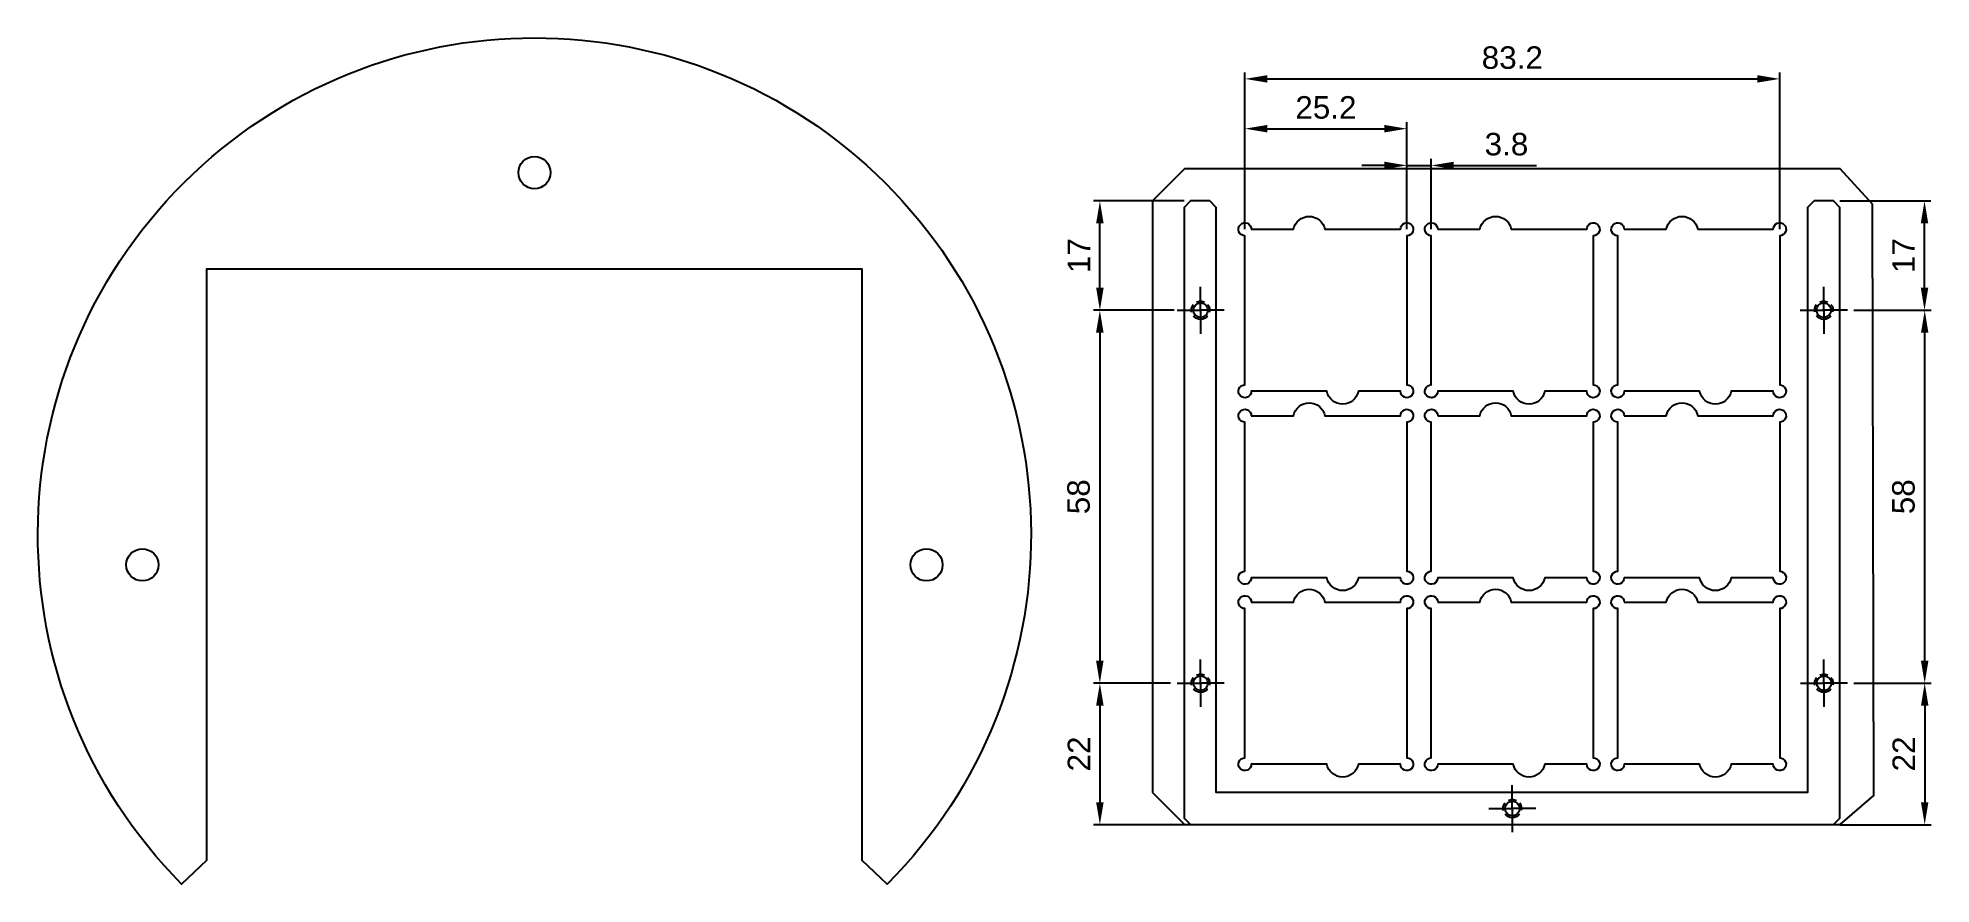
# Model space of a CAD drawing. Header units: millimetres. Extents: x 65 to 359, y 132 to 263.
import ezdxf

# ---------------------------------------------------------------- set-up
doc = ezdxf.new("R2010")
doc.units = ezdxf.units.MM
doc.layers.add('AM_5', color=3, linetype='Continuous', lineweight=25)
for name, color, linetype in [('Glass holder', 1, 'Continuous'), ('Guide rails', 7, 'Continuous'), ('Plate holder', 5, 'Continuous')]:
    doc.layers.add(name, color=color, linetype=linetype)
doc.styles.get("Standard").update_dxf_attribs({"font": 'arial.ttf'})
doc.dimstyles.new('AM_ISO$0', dxfattribs={"dimtxt": 3.5, "dimasz": 3.5, "dimexe": 1, "dimexo": 1, "dimgap": 1.5, "dimtad": 1, "dimdsep": 46, "dimtxsty": 'Standard', "dimcen": 0, "dimclrd": 256, "dimclre": 256, "dimclrt": 2, "dimadec": 0, "dimazin": 2, "dimtp": 0.1, "dimtm": 0.1, "dimtfac": 0.71, "dimtdec": 3, "dimtmove": 0, "dimatfit": 3, "dimfxl": 1, "dimlwd": -1, "dimlwe": -1, "dimarcsym": 1})

# ---------------------------------------------------------------- blocks, each defined once
blk = doc.blocks.new('*D55')
at = {"layer": 'AM_5', "linetype": 'ByBlock', "transparency": 16777216}
for p, q in [((252.59, 233.55), (252.59, 250.19)), ((256.09, 249.19), (274.29, 249.19)), ((277.79, 233.55), (277.79, 250.19))]:
    blk.add_line(p, q, dxfattribs=at)
at = {"layer": 'AM_5', "transparency": 16777216}
for points in [[(256.09, 249.78), (256.09, 248.61), (252.59, 249.19)], [(274.29, 249.78), (274.29, 248.61), (277.79, 249.19)]]:
    blk.add_solid(points, dxfattribs=at)
at = {"layer": 'Defpoints', "color": 0, "transparency": 16777216}
for p in [(277.79, 249.19), (252.59, 232.55), (277.79, 232.55)]:
    blk.add_point(p, dxfattribs=at)
at = {"layer": 'AM_5', "color": 2, "transparency": 16777216, "insert": (265.19, 252.48), "char_height": 3.5, "attachment_point": 5}
blk.add_mtext('25.2', dxfattribs=at)
blk = doc.blocks.new('*D56')
at = {"layer": 'AM_5', "linetype": 'ByBlock', "transparency": 16777216}
for p, q in [((277.79, 233.55), (277.79, 244.48)), ((281.59, 233.55), (281.59, 244.48)), ((274.29, 243.48), (270.79, 243.48)), ((277.79, 243.48), (281.59, 243.48)), ((285.09, 243.48), (297.97, 243.48))]:
    blk.add_line(p, q, dxfattribs=at)
at = {"layer": 'AM_5', "transparency": 16777216}
for points in [[(274.29, 244.06), (274.29, 242.9), (277.79, 243.48)], [(285.09, 244.06), (285.09, 242.9), (281.59, 243.48)]]:
    blk.add_solid(points, dxfattribs=at)
at = {"layer": 'Defpoints', "color": 0, "transparency": 16777216}
for p in [(281.59, 243.48), (277.79, 232.55), (281.59, 232.55)]:
    blk.add_point(p, dxfattribs=at)
at = {"layer": 'AM_5', "color": 2, "transparency": 16777216, "insert": (293.28, 246.77), "char_height": 3.5, "attachment_point": 5}
blk.add_mtext('3.8', dxfattribs=at)
blk = doc.blocks.new('*D57')
at = {"layer": 'AM_5', "linetype": 'ByBlock', "transparency": 16777216}
for p, q in [((252.59, 233.55), (252.59, 257.94)), ((256.09, 256.94), (332.29, 256.94)), ((335.79, 233.55), (335.79, 257.94))]:
    blk.add_line(p, q, dxfattribs=at)
at = {"layer": 'AM_5', "transparency": 16777216}
for points in [[(256.09, 257.52), (256.09, 256.36), (252.59, 256.94)], [(332.29, 257.52), (332.29, 256.36), (335.79, 256.94)]]:
    blk.add_solid(points, dxfattribs=at)
at = {"layer": 'Defpoints', "color": 0, "transparency": 16777216}
for p in [(335.79, 256.94), (252.59, 232.55), (335.79, 232.55)]:
    blk.add_point(p, dxfattribs=at)
at = {"layer": 'AM_5', "color": 2, "transparency": 16777216, "insert": (294.19, 260.23), "char_height": 3.5, "attachment_point": 5}
blk.add_mtext('83.2', dxfattribs=at)
blk = doc.blocks.new('*D62')
at = {"layer": 'AM_5', "linetype": 'ByBlock', "transparency": 16777216}
for p, q in [((243.14, 237.95), (229.03, 237.95)), ((230.03, 224.45), (230.03, 234.45)), ((241.03, 220.95), (229.03, 220.95))]:
    blk.add_line(p, q, dxfattribs=at)
at = {"layer": 'AM_5', "transparency": 16777216}
for points in [[(229.44, 234.45), (230.61, 234.45), (230.03, 237.95)], [(229.44, 224.45), (230.61, 224.45), (230.03, 220.95)]]:
    blk.add_solid(points, dxfattribs=at)
at = {"layer": 'Defpoints', "color": 0, "transparency": 16777216}
for p in [(230.03, 237.95), (244.14, 237.95), (242.03, 220.95)]:
    blk.add_point(p, dxfattribs=at)
at = {"layer": 'AM_5', "color": 2, "transparency": 16777216, "insert": (226.77, 229.45), "char_height": 3.5, "attachment_point": 5, "rotation": 90}
blk.add_mtext('17', dxfattribs=at)
blk = doc.blocks.new('*D63')
at = {"layer": 'AM_5', "linetype": 'ByBlock', "transparency": 16777216}
for p, q in [((241.59, 220.95), (229.02, 220.95)), ((230.02, 217.45), (230.02, 166.45)), ((241.03, 162.95), (229.02, 162.95))]:
    blk.add_line(p, q, dxfattribs=at)
at = {"layer": 'AM_5', "transparency": 16777216}
for points in [[(229.43, 217.45), (230.6, 217.45), (230.02, 220.95)], [(229.43, 166.45), (230.6, 166.45), (230.02, 162.95)]]:
    blk.add_solid(points, dxfattribs=at)
at = {"layer": 'Defpoints', "color": 0, "transparency": 16777216}
for p in [(242.59, 220.95), (230.02, 162.95), (242.03, 162.95)]:
    blk.add_point(p, dxfattribs=at)
at = {"layer": 'AM_5', "color": 2, "transparency": 16777216, "insert": (226.73, 191.95), "char_height": 3.5, "attachment_point": 5, "rotation": 90}
blk.add_mtext('58', dxfattribs=at)
blk = doc.blocks.new('*D64')
at = {"layer": 'AM_5', "linetype": 'ByBlock', "transparency": 16777216}
for p, q in [((347.32, 220.95), (359.35, 220.95)), ((358.35, 166.45), (358.35, 217.45)), ((347.35, 162.95), (359.35, 162.95))]:
    blk.add_line(p, q, dxfattribs=at)
at = {"layer": 'AM_5', "transparency": 16777216}
for points in [[(357.77, 217.45), (358.93, 217.45), (358.35, 220.95)], [(357.77, 166.45), (358.93, 166.45), (358.35, 162.95)]]:
    blk.add_solid(points, dxfattribs=at)
at = {"layer": 'Defpoints', "color": 0, "transparency": 16777216}
for p in [(346.32, 220.95), (358.35, 220.95), (346.35, 162.95)]:
    blk.add_point(p, dxfattribs=at)
at = {"layer": 'AM_5', "color": 2, "transparency": 16777216, "insert": (355.06, 191.95), "char_height": 3.5, "attachment_point": 5, "rotation": 90}
blk.add_mtext('58', dxfattribs=at)
blk = doc.blocks.new('*D65')
at = {"layer": 'AM_5', "linetype": 'ByBlock', "transparency": 16777216}
for p, q in [((345.14, 237.95), (359.32, 237.95)), ((358.32, 224.45), (358.32, 234.45)), ((347.32, 220.95), (359.32, 220.95))]:
    blk.add_line(p, q, dxfattribs=at)
at = {"layer": 'AM_5', "transparency": 16777216}
for points in [[(357.74, 234.45), (358.9, 234.45), (358.32, 237.95)], [(357.74, 224.45), (358.9, 224.45), (358.32, 220.95)]]:
    blk.add_solid(points, dxfattribs=at)
at = {"layer": 'Defpoints', "color": 0, "transparency": 16777216}
for p in [(344.14, 237.95), (358.32, 237.95), (346.32, 220.95)]:
    blk.add_point(p, dxfattribs=at)
at = {"layer": 'AM_5', "color": 2, "transparency": 16777216, "insert": (355.06, 229.45), "char_height": 3.5, "attachment_point": 5, "rotation": 90}
blk.add_mtext('17', dxfattribs=at)
blk = doc.blocks.new('*D66')
at = {"layer": 'AM_5', "linetype": 'ByBlock', "transparency": 16777216}
for p, q in [((241.03, 162.95), (229.03, 162.95)), ((230.03, 159.45), (230.03, 144.45)), ((243.14, 140.95), (229.03, 140.95))]:
    blk.add_line(p, q, dxfattribs=at)
at = {"layer": 'AM_5', "transparency": 16777216}
for points in [[(229.44, 159.45), (230.61, 159.45), (230.03, 162.95)], [(229.44, 144.45), (230.61, 144.45), (230.03, 140.95)]]:
    blk.add_solid(points, dxfattribs=at)
at = {"layer": 'Defpoints', "color": 0, "transparency": 16777216}
for p in [(242.03, 162.95), (230.03, 140.95), (244.14, 140.95)]:
    blk.add_point(p, dxfattribs=at)
at = {"layer": 'AM_5', "color": 2, "transparency": 16777216, "insert": (226.77, 151.95), "char_height": 3.5, "attachment_point": 5, "rotation": 90}
blk.add_mtext('22', dxfattribs=at)
blk = doc.blocks.new('*D67')
at = {"layer": 'AM_5', "linetype": 'ByBlock', "transparency": 16777216}
for p, q in [((347.35, 162.95), (359.35, 162.95)), ((358.35, 159.45), (358.35, 144.45)), ((345.14, 140.95), (359.35, 140.95))]:
    blk.add_line(p, q, dxfattribs=at)
at = {"layer": 'AM_5', "transparency": 16777216}
for points in [[(357.77, 159.45), (358.93, 159.45), (358.35, 162.95)], [(357.77, 144.45), (358.93, 144.45), (358.35, 140.95)]]:
    blk.add_solid(points, dxfattribs=at)
at = {"layer": 'Defpoints', "color": 0, "transparency": 16777216}
for p in [(346.35, 162.95), (344.14, 140.95), (358.35, 140.95)]:
    blk.add_point(p, dxfattribs=at)
at = {"layer": 'AM_5', "color": 2, "transparency": 16777216, "insert": (355.09, 151.95), "char_height": 3.5, "attachment_point": 5, "rotation": 90}
blk.add_mtext('22', dxfattribs=at)

msp = doc.modelspace()

# ---------------------------------------------------------------- linework, layer by layer
at = {"layer": 'Glass holder'}
for p, q in [((253.589, 233.552, 2), (253.589, 233.552)), ((253.589, 233.552, 2), (253.589, 233.552)), ((260.14, 233.552, 2), (260.14, 233.552)), ((260.14, 233.552, 2), (260.14, 233.552)), ((265.039, 233.552), (265.039, 233.552, 2)), ((265.039, 233.552), (265.039, 233.552, 2)), ((276.789, 233.552, 2), (276.789, 233.552)), ((276.789, 233.552, 2), (276.789, 233.552)), ((282.589, 233.552, 2), (282.589, 233.552)), ((282.589, 233.552, 2), (282.589, 233.552)), ((289.14, 233.552, 2), (289.14, 233.552)), ((289.14, 233.552, 2), (289.14, 233.552)), ((294.039, 233.552), (294.039, 233.552, 2)), ((294.039, 233.552), (294.039, 233.552, 2)), ((305.789, 233.552, 2), (305.789, 233.552)), ((305.789, 233.552, 2), (305.789, 233.552)), ((311.589, 233.552, 2), (311.589, 233.552)), ((311.589, 233.552, 2), (311.589, 233.552)), ((318.14, 233.552, 2), (318.14, 233.552)), ((318.14, 233.552, 2), (318.14, 233.552)), ((323.039, 233.552), (323.039, 233.552, 2)), ((323.039, 233.552), (323.039, 233.552, 2)), ((334.789, 233.552, 2), (334.789, 233.552)), ((334.789, 233.552, 2), (334.789, 233.552)), ((252.589, 232.552, 2), (252.589, 232.552)), ((252.589, 232.552, 2), (252.589, 232.552)), ((277.789, 232.552, 2), (277.789, 232.552)), ((277.789, 232.552, 2), (277.789, 232.552)), ((281.589, 232.552, 2), (281.589, 232.552)), ((281.589, 232.552, 2), (281.589, 232.552)), ((306.789, 232.552, 2), (306.789, 232.552)), ((306.789, 232.552, 2), (306.789, 232.552)), ((310.589, 232.552, 2), (310.589, 232.552)), ((310.589, 232.552, 2), (310.589, 232.552)), ((335.789, 232.552, 2), (335.789, 232.552)), ((335.789, 232.552, 2), (335.789, 232.552)), ((252.589, 209.352, 2), (252.589, 209.352)), ((252.589, 209.352, 2), (252.589, 209.352)), ((277.789, 209.352, 2), (277.789, 209.352)), ((277.789, 209.352, 2), (277.789, 209.352)), ((281.589, 209.352, 2), (281.589, 209.352)), ((281.589, 209.352, 2), (281.589, 209.352)), ((306.789, 209.352, 2), (306.789, 209.352)), ((306.789, 209.352, 2), (306.789, 209.352)), ((310.589, 209.352, 2), (310.589, 209.352)), ((310.589, 209.352, 2), (310.589, 209.352)), ((335.789, 209.352, 2), (335.789, 209.352)), ((335.789, 209.352, 2), (335.789, 209.352)), ((253.589, 208.352, 2), (253.589, 208.352)), ((253.589, 208.352, 2), (253.589, 208.352)), ((265.34, 208.352, 2), (265.34, 208.352)), ((265.34, 208.352, 2), (265.34, 208.352)), ((270.239, 208.352, 2), (270.239, 208.352)), ((270.239, 208.352, 2), (270.239, 208.352)), ((276.789, 208.352, 2), (276.789, 208.352)), ((276.789, 208.352, 2), (276.789, 208.352)), ((282.589, 208.352, 2), (282.589, 208.352)), ((282.589, 208.352, 2), (282.589, 208.352)), ((294.34, 208.352, 2), (294.34, 208.352)), ((294.34, 208.352, 2), (294.34, 208.352)), ((299.239, 208.352, 2), (299.239, 208.352)), ((299.239, 208.352, 2), (299.239, 208.352)), ((305.789, 208.352, 2), (305.789, 208.352)), ((305.789, 208.352, 2), (305.789, 208.352)), ((311.589, 208.352, 2), (311.589, 208.352)), ((311.589, 208.352, 2), (311.589, 208.352)), ((323.34, 208.352, 2), (323.34, 208.352)), ((323.34, 208.352, 2), (323.34, 208.352)), ((328.239, 208.352, 2), (328.239, 208.352)), ((328.239, 208.352, 2), (328.239, 208.352)), ((334.789, 208.352, 2), (334.789, 208.352)), ((334.789, 208.352, 2), (334.789, 208.352)), ((252.589, 203.552, 2), (252.589, 203.552)), ((252.589, 203.552, 2), (252.589, 203.552)), ((253.589, 204.552, 2), (253.589, 204.552)), ((253.589, 204.552, 2), (253.589, 204.552)), ((260.14, 204.552, 2), (260.14, 204.552)), ((260.14, 204.552, 2), (260.14, 204.552)), ((265.039, 204.552), (265.039, 204.552, 2)), ((265.039, 204.552), (265.039, 204.552, 2)), ((276.789, 204.552, 2), (276.789, 204.552)), ((276.789, 204.552, 2), (276.789, 204.552)), ((277.789, 203.552, 2), (277.789, 203.552)), ((277.789, 203.552, 2), (277.789, 203.552)), ((281.589, 203.552, 2), (281.589, 203.552)), ((281.589, 203.552, 2), (281.589, 203.552)), ((282.589, 204.552, 2), (282.589, 204.552)), ((282.589, 204.552, 2), (282.589, 204.552)), ((289.14, 204.552, 2), (289.14, 204.552)), ((289.14, 204.552, 2), (289.14, 204.552)), ((294.039, 204.552), (294.039, 204.552, 2)), ((294.039, 204.552), (294.039, 204.552, 2)), ((305.789, 204.552, 2), (305.789, 204.552)), ((305.789, 204.552, 2), (305.789, 204.552)), ((306.789, 203.552, 2), (306.789, 203.552)), ((306.789, 203.552, 2), (306.789, 203.552)), ((310.589, 203.552, 2), (310.589, 203.552)), ((310.589, 203.552, 2), (310.589, 203.552)), ((311.589, 204.552, 2), (311.589, 204.552)), ((311.589, 204.552, 2), (311.589, 204.552)), ((318.14, 204.552, 2), (318.14, 204.552)), ((318.14, 204.552, 2), (318.14, 204.552)), ((323.039, 204.552), (323.039, 204.552, 2)), ((323.039, 204.552), (323.039, 204.552, 2)), ((334.789, 204.552, 2), (334.789, 204.552)), ((334.789, 204.552, 2), (334.789, 204.552)), ((335.789, 203.552, 2), (335.789, 203.552)), ((335.789, 203.552, 2), (335.789, 203.552)), ((252.589, 180.352, 2), (252.589, 180.352)), ((252.589, 180.352, 2), (252.589, 180.352)), ((277.789, 180.352, 2), (277.789, 180.352)), ((277.789, 180.352, 2), (277.789, 180.352)), ((281.589, 180.352, 2), (281.589, 180.352)), ((281.589, 180.352, 2), (281.589, 180.352)), ((306.789, 180.352, 2), (306.789, 180.352)), ((306.789, 180.352, 2), (306.789, 180.352)), ((310.589, 180.352, 2), (310.589, 180.352)), ((310.589, 180.352, 2), (310.589, 180.352)), ((335.789, 180.352, 2), (335.789, 180.352)), ((335.789, 180.352, 2), (335.789, 180.352)), ((253.589, 179.352, 2), (253.589, 179.352)), ((253.589, 179.352, 2), (253.589, 179.352)), ((265.34, 179.352, 2), (265.34, 179.352)), ((265.34, 179.352, 2), (265.34, 179.352)), ((270.239, 179.352, 2), (270.239, 179.352)), ((270.239, 179.352, 2), (270.239, 179.352)), ((276.789, 179.352, 2), (276.789, 179.352)), ((276.789, 179.352, 2), (276.789, 179.352)), ((282.589, 179.352, 2), (282.589, 179.352)), ((282.589, 179.352, 2), (282.589, 179.352)), ((294.34, 179.352, 2), (294.34, 179.352)), ((294.34, 179.352, 2), (294.34, 179.352)), ((299.239, 179.352, 2), (299.239, 179.352)), ((299.239, 179.352, 2), (299.239, 179.352)), ((305.789, 179.352, 2), (305.789, 179.352)), ((305.789, 179.352, 2), (305.789, 179.352)), ((311.589, 179.352, 2), (311.589, 179.352)), ((311.589, 179.352, 2), (311.589, 179.352)), ((323.34, 179.352, 2), (323.34, 179.352)), ((323.34, 179.352, 2), (323.34, 179.352)), ((328.239, 179.352, 2), (328.239, 179.352)), ((328.239, 179.352, 2), (328.239, 179.352)), ((334.789, 179.352, 2), (334.789, 179.352)), ((334.789, 179.352, 2), (334.789, 179.352)), ((252.589, 174.552, 2), (252.589, 174.552)), ((252.589, 174.552, 2), (252.589, 174.552)), ((253.589, 175.552, 2), (253.589, 175.552)), ((253.589, 175.552, 2), (253.589, 175.552)), ((260.14, 175.552, 2), (260.14, 175.552)), ((260.14, 175.552, 2), (260.14, 175.552)), ((265.039, 175.552), (265.039, 175.552, 2)), ((265.039, 175.552), (265.039, 175.552, 2)), ((276.789, 175.552, 2), (276.789, 175.552)), ((276.789, 175.552, 2), (276.789, 175.552)), ((277.789, 174.552, 2), (277.789, 174.552)), ((277.789, 174.552, 2), (277.789, 174.552)), ((281.589, 174.552, 2), (281.589, 174.552)), ((281.589, 174.552, 2), (281.589, 174.552)), ((282.589, 175.552, 2), (282.589, 175.552)), ((282.589, 175.552, 2), (282.589, 175.552)), ((289.14, 175.552, 2), (289.14, 175.552)), ((289.14, 175.552, 2), (289.14, 175.552)), ((294.039, 175.552), (294.039, 175.552, 2)), ((294.039, 175.552), (294.039, 175.552, 2)), ((305.789, 175.552, 2), (305.789, 175.552)), ((305.789, 175.552, 2), (305.789, 175.552)), ((306.789, 174.552, 2), (306.789, 174.552)), ((306.789, 174.552, 2), (306.789, 174.552)), ((310.589, 174.552, 2), (310.589, 174.552)), ((310.589, 174.552, 2), (310.589, 174.552)), ((311.589, 175.552, 2), (311.589, 175.552)), ((311.589, 175.552, 2), (311.589, 175.552)), ((318.14, 175.552, 2), (318.14, 175.552)), ((318.14, 175.552, 2), (318.14, 175.552)), ((323.039, 175.552), (323.039, 175.552, 2)), ((323.039, 175.552), (323.039, 175.552, 2)), ((334.789, 175.552, 2), (334.789, 175.552)), ((334.789, 175.552, 2), (334.789, 175.552)), ((335.789, 174.552, 2), (335.789, 174.552)), ((335.789, 174.552, 2), (335.789, 174.552)), ((252.589, 151.352, 2), (252.589, 151.352)), ((252.589, 151.352, 2), (252.589, 151.352)), ((253.589, 150.352, 2), (253.589, 150.352)), ((253.589, 150.352, 2), (253.589, 150.352)), ((265.34, 150.352, 2), (265.34, 150.352)), ((265.34, 150.352, 2), (265.34, 150.352)), ((270.239, 150.352, 2), (270.239, 150.352)), ((270.239, 150.352, 2), (270.239, 150.352)), ((276.789, 150.352, 2), (276.789, 150.352)), ((276.789, 150.352, 2), (276.789, 150.352)), ((277.789, 151.352, 2), (277.789, 151.352)), ((277.789, 151.352, 2), (277.789, 151.352)), ((281.589, 151.352, 2), (281.589, 151.352)), ((281.589, 151.352, 2), (281.589, 151.352)), ((282.589, 150.352, 2), (282.589, 150.352)), ((282.589, 150.352, 2), (282.589, 150.352)), ((294.34, 150.352, 2), (294.34, 150.352)), ((294.34, 150.352, 2), (294.34, 150.352)), ((299.239, 150.352, 2), (299.239, 150.352)), ((299.239, 150.352, 2), (299.239, 150.352)), ((305.789, 150.352, 2), (305.789, 150.352)), ((305.789, 150.352, 2), (305.789, 150.352)), ((306.789, 151.352, 2), (306.789, 151.352)), ((306.789, 151.352, 2), (306.789, 151.352)), ((310.589, 151.352, 2), (310.589, 151.352)), ((310.589, 151.352, 2), (310.589, 151.352)), ((311.589, 150.352, 2), (311.589, 150.352)), ((311.589, 150.352, 2), (311.589, 150.352)), ((323.34, 150.352, 2), (323.34, 150.352)), ((323.34, 150.352, 2), (323.34, 150.352)), ((328.239, 150.352, 2), (328.239, 150.352)), ((328.239, 150.352, 2), (328.239, 150.352)), ((334.789, 150.352, 2), (334.789, 150.352)), ((334.789, 150.352, 2), (334.789, 150.352)), ((335.789, 151.352, 2), (335.789, 151.352)), ((335.789, 151.352, 2), (335.789, 151.352))]:
    msp.add_line(p, q, dxfattribs=at)
msp.add_lwpolyline([(238.189, 145.952), (243.189, 140.952), (345.189, 140.952), (350.46, 145.478), (350.204, 237.478), (345.189, 242.952), (243.189, 242.952), (238.189, 237.952)], close=True, dxfattribs=at)
at = {"layer": 'Glass holder', "flags": 128}
for points in [[(253.589, 233.552), (260.14, 233.552, -0.8164966), (265.039, 233.552), (276.789, 233.552, -2.4142136), (277.789, 232.552), (277.789, 209.352, -2.4142136), (276.789, 208.352), (270.239, 208.352, -0.8164966), (265.34, 208.352), (253.589, 208.352, -2.4142136), (252.589, 209.352), (252.589, 232.552, -2.4142136), (253.589, 233.552, 2.4575871)], [(253.589, 233.552), (260.14, 233.552, -0.8164966), (265.039, 233.552), (276.789, 233.552, -2.4142136), (277.789, 232.552), (277.789, 209.352, -2.4142136), (276.789, 208.352), (270.239, 208.352, -0.8164966), (265.34, 208.352), (253.589, 208.352, -2.4142136), (252.589, 209.352), (252.589, 232.552, -2.4142136), (253.589, 233.552, 2.4575871)], [(253.589, 233.552), (260.14, 233.552, -0.8164966), (265.039, 233.552), (276.789, 233.552, -2.4142136), (277.789, 232.552), (277.789, 209.352, -2.4142136), (276.789, 208.352), (270.239, 208.352, -0.8164966), (265.34, 208.352), (253.589, 208.352, -2.4142136), (252.589, 209.352), (252.589, 232.552, -2.4142136), (253.589, 233.552, 2.4575871)], [(253.589, 233.552), (260.14, 233.552, -0.8164966), (265.039, 233.552), (276.789, 233.552, -2.4142136), (277.789, 232.552), (277.789, 209.352, -2.4142136), (276.789, 208.352), (270.239, 208.352, -0.8164966), (265.34, 208.352), (253.589, 208.352, -2.4142136), (252.589, 209.352), (252.589, 232.552, -2.4142136), (253.589, 233.552, 2.4575871)], [(253.589, 233.552), (260.14, 233.552, -0.8164966), (265.039, 233.552), (276.789, 233.552, -2.4142136), (277.789, 232.552), (277.789, 209.352, -2.4142136), (276.789, 208.352), (270.239, 208.352, -0.8164966), (265.34, 208.352), (253.589, 208.352, -2.4142136), (252.589, 209.352), (252.589, 232.552, -2.4142136), (253.589, 233.552, 2.4575871)], [(253.589, 233.552), (260.14, 233.552, -0.8164966), (265.039, 233.552), (276.789, 233.552, -2.4142136), (277.789, 232.552), (277.789, 209.352, -2.4142136), (276.789, 208.352), (270.239, 208.352, -0.8164966), (265.34, 208.352), (253.589, 208.352, -2.4142136), (252.589, 209.352), (252.589, 232.552, -2.4142136), (253.589, 233.552, 2.4575871)], [(253.589, 233.552), (260.14, 233.552, -0.8164966), (265.039, 233.552), (276.789, 233.552, -2.4142136), (277.789, 232.552), (277.789, 209.352, -2.4142136), (276.789, 208.352), (270.239, 208.352, -0.8164966), (265.34, 208.352), (253.589, 208.352, -2.4142136), (252.589, 209.352), (252.589, 232.552, -2.4142136), (253.589, 233.552, 2.4575871)], [(253.589, 233.552), (260.14, 233.552, -0.8164966), (265.039, 233.552), (276.789, 233.552, -2.4142136), (277.789, 232.552), (277.789, 209.352, -2.4142136), (276.789, 208.352), (270.239, 208.352, -0.8164966), (265.34, 208.352), (253.589, 208.352, -2.4142136), (252.589, 209.352), (252.589, 232.552, -2.4142136), (253.589, 233.552, 2.4575871)], [(282.589, 233.552), (289.14, 233.552, -0.8164966), (294.039, 233.552), (305.789, 233.552, -2.4142136), (306.789, 232.552), (306.789, 209.352, -2.4142136), (305.789, 208.352), (299.239, 208.352, -0.8164966), (294.34, 208.352), (282.589, 208.352, -2.4142136), (281.589, 209.352), (281.589, 232.552, -2.4142136), (282.589, 233.552, 2.4575871)], [(282.589, 233.552), (289.14, 233.552, -0.8164966), (294.039, 233.552), (305.789, 233.552, -2.4142136), (306.789, 232.552), (306.789, 209.352, -2.4142136), (305.789, 208.352), (299.239, 208.352, -0.8164966), (294.34, 208.352), (282.589, 208.352, -2.4142136), (281.589, 209.352), (281.589, 232.552, -2.4142136), (282.589, 233.552, 2.4575871)], [(282.589, 233.552), (289.14, 233.552, -0.8164966), (294.039, 233.552), (305.789, 233.552, -2.4142136), (306.789, 232.552), (306.789, 209.352, -2.4142136), (305.789, 208.352), (299.239, 208.352, -0.8164966), (294.34, 208.352), (282.589, 208.352, -2.4142136), (281.589, 209.352), (281.589, 232.552, -2.4142136), (282.589, 233.552, 2.4575871)], [(282.589, 233.552), (289.14, 233.552, -0.8164966), (294.039, 233.552), (305.789, 233.552, -2.4142136), (306.789, 232.552), (306.789, 209.352, -2.4142136), (305.789, 208.352), (299.239, 208.352, -0.8164966), (294.34, 208.352), (282.589, 208.352, -2.4142136), (281.589, 209.352), (281.589, 232.552, -2.4142136), (282.589, 233.552, 2.4575871)], [(282.589, 233.552), (289.14, 233.552, -0.8164966), (294.039, 233.552), (305.789, 233.552, -2.4142136), (306.789, 232.552), (306.789, 209.352, -2.4142136), (305.789, 208.352), (299.239, 208.352, -0.8164966), (294.34, 208.352), (282.589, 208.352, -2.4142136), (281.589, 209.352), (281.589, 232.552, -2.4142136), (282.589, 233.552, 2.4575871)], [(282.589, 233.552), (289.14, 233.552, -0.8164966), (294.039, 233.552), (305.789, 233.552, -2.4142136), (306.789, 232.552), (306.789, 209.352, -2.4142136), (305.789, 208.352), (299.239, 208.352, -0.8164966), (294.34, 208.352), (282.589, 208.352, -2.4142136), (281.589, 209.352), (281.589, 232.552, -2.4142136), (282.589, 233.552, 2.4575871)], [(282.589, 233.552), (289.14, 233.552, -0.8164966), (294.039, 233.552), (305.789, 233.552, -2.4142136), (306.789, 232.552), (306.789, 209.352, -2.4142136), (305.789, 208.352), (299.239, 208.352, -0.8164966), (294.34, 208.352), (282.589, 208.352, -2.4142136), (281.589, 209.352), (281.589, 232.552, -2.4142136), (282.589, 233.552, 2.4575871)], [(282.589, 233.552), (289.14, 233.552, -0.8164966), (294.039, 233.552), (305.789, 233.552, -2.4142136), (306.789, 232.552), (306.789, 209.352, -2.4142136), (305.789, 208.352), (299.239, 208.352, -0.8164966), (294.34, 208.352), (282.589, 208.352, -2.4142136), (281.589, 209.352), (281.589, 232.552, -2.4142136), (282.589, 233.552, 2.4575871)], [(311.589, 233.552), (318.14, 233.552, -0.8164966), (323.039, 233.552), (334.789, 233.552, -2.4142136), (335.789, 232.552), (335.789, 209.352, -2.4142136), (334.789, 208.352), (328.239, 208.352, -0.8164966), (323.34, 208.352), (311.589, 208.352, -2.4142136), (310.589, 209.352), (310.589, 232.552, -2.4142136), (311.589, 233.552, 2.4575871)], [(311.589, 233.552), (318.14, 233.552, -0.8164966), (323.039, 233.552), (334.789, 233.552, -2.4142136), (335.789, 232.552), (335.789, 209.352, -2.4142136), (334.789, 208.352), (328.239, 208.352, -0.8164966), (323.34, 208.352), (311.589, 208.352, -2.4142136), (310.589, 209.352), (310.589, 232.552, -2.4142136), (311.589, 233.552, 2.4575871)], [(311.589, 233.552), (318.14, 233.552, -0.8164966), (323.039, 233.552), (334.789, 233.552, -2.4142136), (335.789, 232.552), (335.789, 209.352, -2.4142136), (334.789, 208.352), (328.239, 208.352, -0.8164966), (323.34, 208.352), (311.589, 208.352, -2.4142136), (310.589, 209.352), (310.589, 232.552, -2.4142136), (311.589, 233.552, 2.4575871)], [(311.589, 233.552), (318.14, 233.552, -0.8164966), (323.039, 233.552), (334.789, 233.552, -2.4142136), (335.789, 232.552), (335.789, 209.352, -2.4142136), (334.789, 208.352), (328.239, 208.352, -0.8164966), (323.34, 208.352), (311.589, 208.352, -2.4142136), (310.589, 209.352), (310.589, 232.552, -2.4142136), (311.589, 233.552, 2.4575871)], [(311.589, 233.552), (318.14, 233.552, -0.8164966), (323.039, 233.552), (334.789, 233.552, -2.4142136), (335.789, 232.552), (335.789, 209.352, -2.4142136), (334.789, 208.352), (328.239, 208.352, -0.8164966), (323.34, 208.352), (311.589, 208.352, -2.4142136), (310.589, 209.352), (310.589, 232.552, -2.4142136), (311.589, 233.552, 2.4575871)], [(311.589, 233.552), (318.14, 233.552, -0.8164966), (323.039, 233.552), (334.789, 233.552, -2.4142136), (335.789, 232.552), (335.789, 209.352, -2.4142136), (334.789, 208.352), (328.239, 208.352, -0.8164966), (323.34, 208.352), (311.589, 208.352, -2.4142136), (310.589, 209.352), (310.589, 232.552, -2.4142136), (311.589, 233.552, 2.4575871)], [(311.589, 233.552), (318.14, 233.552, -0.8164966), (323.039, 233.552), (334.789, 233.552, -2.4142136), (335.789, 232.552), (335.789, 209.352, -2.4142136), (334.789, 208.352), (328.239, 208.352, -0.8164966), (323.34, 208.352), (311.589, 208.352, -2.4142136), (310.589, 209.352), (310.589, 232.552, -2.4142136), (311.589, 233.552, 2.4575871)], [(311.589, 233.552), (318.14, 233.552, -0.8164966), (323.039, 233.552), (334.789, 233.552, -2.4142136), (335.789, 232.552), (335.789, 209.352, -2.4142136), (334.789, 208.352), (328.239, 208.352, -0.8164966), (323.34, 208.352), (311.589, 208.352, -2.4142136), (310.589, 209.352), (310.589, 232.552, -2.4142136), (311.589, 233.552, 2.4575871)], [(253.589, 204.552), (260.14, 204.552, -0.8164966), (265.039, 204.552), (276.789, 204.552, -2.4142136), (277.789, 203.552), (277.789, 180.352, -2.4142136), (276.789, 179.352), (270.239, 179.352, -0.8164966), (265.34, 179.352), (253.589, 179.352, -2.4142136), (252.589, 180.352), (252.589, 203.552, -2.4142136), (253.589, 204.552, 2.4575871)], [(253.589, 204.552), (260.14, 204.552, -0.8164966), (265.039, 204.552), (276.789, 204.552, -2.4142136), (277.789, 203.552), (277.789, 180.352, -2.4142136), (276.789, 179.352), (270.239, 179.352, -0.8164966), (265.34, 179.352), (253.589, 179.352, -2.4142136), (252.589, 180.352), (252.589, 203.552, -2.4142136), (253.589, 204.552, 2.4575871)], [(253.589, 204.552), (260.14, 204.552, -0.8164966), (265.039, 204.552), (276.789, 204.552, -2.4142136), (277.789, 203.552), (277.789, 180.352, -2.4142136), (276.789, 179.352), (270.239, 179.352, -0.8164966), (265.34, 179.352), (253.589, 179.352, -2.4142136), (252.589, 180.352), (252.589, 203.552, -2.4142136), (253.589, 204.552, 2.4575871)], [(253.589, 204.552), (260.14, 204.552, -0.8164966), (265.039, 204.552), (276.789, 204.552, -2.4142136), (277.789, 203.552), (277.789, 180.352, -2.4142136), (276.789, 179.352), (270.239, 179.352, -0.8164966), (265.34, 179.352), (253.589, 179.352, -2.4142136), (252.589, 180.352), (252.589, 203.552, -2.4142136), (253.589, 204.552, 2.4575871)], [(253.589, 204.552), (260.14, 204.552, -0.8164966), (265.039, 204.552), (276.789, 204.552, -2.4142136), (277.789, 203.552), (277.789, 180.352, -2.4142136), (276.789, 179.352), (270.239, 179.352, -0.8164966), (265.34, 179.352), (253.589, 179.352, -2.4142136), (252.589, 180.352), (252.589, 203.552, -2.4142136), (253.589, 204.552, 2.4575871)], [(253.589, 204.552), (260.14, 204.552, -0.8164966), (265.039, 204.552), (276.789, 204.552, -2.4142136), (277.789, 203.552), (277.789, 180.352, -2.4142136), (276.789, 179.352), (270.239, 179.352, -0.8164966), (265.34, 179.352), (253.589, 179.352, -2.4142136), (252.589, 180.352), (252.589, 203.552, -2.4142136), (253.589, 204.552, 2.4575871)], [(253.589, 204.552), (260.14, 204.552, -0.8164966), (265.039, 204.552), (276.789, 204.552, -2.4142136), (277.789, 203.552), (277.789, 180.352, -2.4142136), (276.789, 179.352), (270.239, 179.352, -0.8164966), (265.34, 179.352), (253.589, 179.352, -2.4142136), (252.589, 180.352), (252.589, 203.552, -2.4142136), (253.589, 204.552, 2.4575871)], [(253.589, 204.552), (260.14, 204.552, -0.8164966), (265.039, 204.552), (276.789, 204.552, -2.4142136), (277.789, 203.552), (277.789, 180.352, -2.4142136), (276.789, 179.352), (270.239, 179.352, -0.8164966), (265.34, 179.352), (253.589, 179.352, -2.4142136), (252.589, 180.352), (252.589, 203.552, -2.4142136), (253.589, 204.552, 2.4575871)], [(282.589, 204.552), (289.14, 204.552, -0.8164966), (294.039, 204.552), (305.789, 204.552, -2.4142136), (306.789, 203.552), (306.789, 180.352, -2.4142136), (305.789, 179.352), (299.239, 179.352, -0.8164966), (294.34, 179.352), (282.589, 179.352, -2.4142136), (281.589, 180.352), (281.589, 203.552, -2.4142136), (282.589, 204.552, 2.4575871)], [(282.589, 204.552), (289.14, 204.552, -0.8164966), (294.039, 204.552), (305.789, 204.552, -2.4142136), (306.789, 203.552), (306.789, 180.352, -2.4142136), (305.789, 179.352), (299.239, 179.352, -0.8164966), (294.34, 179.352), (282.589, 179.352, -2.4142136), (281.589, 180.352), (281.589, 203.552, -2.4142136), (282.589, 204.552, 2.4575871)], [(282.589, 204.552), (289.14, 204.552, -0.8164966), (294.039, 204.552), (305.789, 204.552, -2.4142136), (306.789, 203.552), (306.789, 180.352, -2.4142136), (305.789, 179.352), (299.239, 179.352, -0.8164966), (294.34, 179.352), (282.589, 179.352, -2.4142136), (281.589, 180.352), (281.589, 203.552, -2.4142136), (282.589, 204.552, 2.4575871)], [(282.589, 204.552), (289.14, 204.552, -0.8164966), (294.039, 204.552), (305.789, 204.552, -2.4142136), (306.789, 203.552), (306.789, 180.352, -2.4142136), (305.789, 179.352), (299.239, 179.352, -0.8164966), (294.34, 179.352), (282.589, 179.352, -2.4142136), (281.589, 180.352), (281.589, 203.552, -2.4142136), (282.589, 204.552, 2.4575871)], [(282.589, 204.552), (289.14, 204.552, -0.8164966), (294.039, 204.552), (305.789, 204.552, -2.4142136), (306.789, 203.552), (306.789, 180.352, -2.4142136), (305.789, 179.352), (299.239, 179.352, -0.8164966), (294.34, 179.352), (282.589, 179.352, -2.4142136), (281.589, 180.352), (281.589, 203.552, -2.4142136), (282.589, 204.552, 2.4575871)], [(282.589, 204.552), (289.14, 204.552, -0.8164966), (294.039, 204.552), (305.789, 204.552, -2.4142136), (306.789, 203.552), (306.789, 180.352, -2.4142136), (305.789, 179.352), (299.239, 179.352, -0.8164966), (294.34, 179.352), (282.589, 179.352, -2.4142136), (281.589, 180.352), (281.589, 203.552, -2.4142136), (282.589, 204.552, 2.4575871)], [(282.589, 204.552), (289.14, 204.552, -0.8164966), (294.039, 204.552), (305.789, 204.552, -2.4142136), (306.789, 203.552), (306.789, 180.352, -2.4142136), (305.789, 179.352), (299.239, 179.352, -0.8164966), (294.34, 179.352), (282.589, 179.352, -2.4142136), (281.589, 180.352), (281.589, 203.552, -2.4142136), (282.589, 204.552, 2.4575871)], [(282.589, 204.552), (289.14, 204.552, -0.8164966), (294.039, 204.552), (305.789, 204.552, -2.4142136), (306.789, 203.552), (306.789, 180.352, -2.4142136), (305.789, 179.352), (299.239, 179.352, -0.8164966), (294.34, 179.352), (282.589, 179.352, -2.4142136), (281.589, 180.352), (281.589, 203.552, -2.4142136), (282.589, 204.552, 2.4575871)], [(311.589, 204.552), (318.14, 204.552, -0.8164966), (323.039, 204.552), (334.789, 204.552, -2.4142136), (335.789, 203.552), (335.789, 180.352, -2.4142136), (334.789, 179.352), (328.239, 179.352, -0.8164966), (323.34, 179.352), (311.589, 179.352, -2.4142136), (310.589, 180.352), (310.589, 203.552, -2.4142136), (311.589, 204.552, 2.4575871)], [(311.589, 204.552), (318.14, 204.552, -0.8164966), (323.039, 204.552), (334.789, 204.552, -2.4142136), (335.789, 203.552), (335.789, 180.352, -2.4142136), (334.789, 179.352), (328.239, 179.352, -0.8164966), (323.34, 179.352), (311.589, 179.352, -2.4142136), (310.589, 180.352), (310.589, 203.552, -2.4142136), (311.589, 204.552, 2.4575871)], [(311.589, 204.552), (318.14, 204.552, -0.8164966), (323.039, 204.552), (334.789, 204.552, -2.4142136), (335.789, 203.552), (335.789, 180.352, -2.4142136), (334.789, 179.352), (328.239, 179.352, -0.8164966), (323.34, 179.352), (311.589, 179.352, -2.4142136), (310.589, 180.352), (310.589, 203.552, -2.4142136), (311.589, 204.552, 2.4575871)], [(311.589, 204.552), (318.14, 204.552, -0.8164966), (323.039, 204.552), (334.789, 204.552, -2.4142136), (335.789, 203.552), (335.789, 180.352, -2.4142136), (334.789, 179.352), (328.239, 179.352, -0.8164966), (323.34, 179.352), (311.589, 179.352, -2.4142136), (310.589, 180.352), (310.589, 203.552, -2.4142136), (311.589, 204.552, 2.4575871)], [(311.589, 204.552), (318.14, 204.552, -0.8164966), (323.039, 204.552), (334.789, 204.552, -2.4142136), (335.789, 203.552), (335.789, 180.352, -2.4142136), (334.789, 179.352), (328.239, 179.352, -0.8164966), (323.34, 179.352), (311.589, 179.352, -2.4142136), (310.589, 180.352), (310.589, 203.552, -2.4142136), (311.589, 204.552, 2.4575871)], [(311.589, 204.552), (318.14, 204.552, -0.8164966), (323.039, 204.552), (334.789, 204.552, -2.4142136), (335.789, 203.552), (335.789, 180.352, -2.4142136), (334.789, 179.352), (328.239, 179.352, -0.8164966), (323.34, 179.352), (311.589, 179.352, -2.4142136), (310.589, 180.352), (310.589, 203.552, -2.4142136), (311.589, 204.552, 2.4575871)], [(311.589, 204.552), (318.14, 204.552, -0.8164966), (323.039, 204.552), (334.789, 204.552, -2.4142136), (335.789, 203.552), (335.789, 180.352, -2.4142136), (334.789, 179.352), (328.239, 179.352, -0.8164966), (323.34, 179.352), (311.589, 179.352, -2.4142136), (310.589, 180.352), (310.589, 203.552, -2.4142136), (311.589, 204.552, 2.4575871)], [(311.589, 204.552), (318.14, 204.552, -0.8164966), (323.039, 204.552), (334.789, 204.552, -2.4142136), (335.789, 203.552), (335.789, 180.352, -2.4142136), (334.789, 179.352), (328.239, 179.352, -0.8164966), (323.34, 179.352), (311.589, 179.352, -2.4142136), (310.589, 180.352), (310.589, 203.552, -2.4142136), (311.589, 204.552, 2.4575871)], [(253.589, 175.552), (260.14, 175.552, -0.8164966), (265.039, 175.552), (276.789, 175.552, -2.4142136), (277.789, 174.552), (277.789, 151.352, -2.4142136), (276.789, 150.352), (270.239, 150.352, -0.8164966), (265.34, 150.352), (253.589, 150.352, -2.4142136), (252.589, 151.352), (252.589, 174.552, -2.4142136), (253.589, 175.552, 2.4575871)], [(253.589, 175.552), (260.14, 175.552, -0.8164966), (265.039, 175.552), (276.789, 175.552, -2.4142136), (277.789, 174.552), (277.789, 151.352, -2.4142136), (276.789, 150.352), (270.239, 150.352, -0.8164966), (265.34, 150.352), (253.589, 150.352, -2.4142136), (252.589, 151.352), (252.589, 174.552, -2.4142136), (253.589, 175.552, 2.4575871)], [(253.589, 175.552), (260.14, 175.552, -0.8164966), (265.039, 175.552), (276.789, 175.552, -2.4142136), (277.789, 174.552), (277.789, 151.352, -2.4142136), (276.789, 150.352), (270.239, 150.352, -0.8164966), (265.34, 150.352), (253.589, 150.352, -2.4142136), (252.589, 151.352), (252.589, 174.552, -2.4142136), (253.589, 175.552, 2.4575871)], [(253.589, 175.552), (260.14, 175.552, -0.8164966), (265.039, 175.552), (276.789, 175.552, -2.4142136), (277.789, 174.552), (277.789, 151.352, -2.4142136), (276.789, 150.352), (270.239, 150.352, -0.8164966), (265.34, 150.352), (253.589, 150.352, -2.4142136), (252.589, 151.352), (252.589, 174.552, -2.4142136), (253.589, 175.552, 2.4575871)], [(253.589, 175.552), (260.14, 175.552, -0.8164966), (265.039, 175.552), (276.789, 175.552, -2.4142136), (277.789, 174.552), (277.789, 151.352, -2.4142136), (276.789, 150.352), (270.239, 150.352, -0.8164966), (265.34, 150.352), (253.589, 150.352, -2.4142136), (252.589, 151.352), (252.589, 174.552, -2.4142136), (253.589, 175.552, 2.4575871)], [(253.589, 175.552), (260.14, 175.552, -0.8164966), (265.039, 175.552), (276.789, 175.552, -2.4142136), (277.789, 174.552), (277.789, 151.352, -2.4142136), (276.789, 150.352), (270.239, 150.352, -0.8164966), (265.34, 150.352), (253.589, 150.352, -2.4142136), (252.589, 151.352), (252.589, 174.552, -2.4142136), (253.589, 175.552, 2.4575871)], [(253.589, 175.552), (260.14, 175.552, -0.8164966), (265.039, 175.552), (276.789, 175.552, -2.4142136), (277.789, 174.552), (277.789, 151.352, -2.4142136), (276.789, 150.352), (270.239, 150.352, -0.8164966), (265.34, 150.352), (253.589, 150.352, -2.4142136), (252.589, 151.352), (252.589, 174.552, -2.4142136), (253.589, 175.552, 2.4575871)], [(253.589, 175.552), (260.14, 175.552, -0.8164966), (265.039, 175.552), (276.789, 175.552, -2.4142136), (277.789, 174.552), (277.789, 151.352, -2.4142136), (276.789, 150.352), (270.239, 150.352, -0.8164966), (265.34, 150.352), (253.589, 150.352, -2.4142136), (252.589, 151.352), (252.589, 174.552, -2.4142136), (253.589, 175.552, 2.4575871)], [(282.589, 175.552), (289.14, 175.552, -0.8164966), (294.039, 175.552), (305.789, 175.552, -2.4142136), (306.789, 174.552), (306.789, 151.352, -2.4142136), (305.789, 150.352), (299.239, 150.352, -0.8164966), (294.34, 150.352), (282.589, 150.352, -2.4142136), (281.589, 151.352), (281.589, 174.552, -2.4142136), (282.589, 175.552, 2.4575871)], [(282.589, 175.552), (289.14, 175.552, -0.8164966), (294.039, 175.552), (305.789, 175.552, -2.4142136), (306.789, 174.552), (306.789, 151.352, -2.4142136), (305.789, 150.352), (299.239, 150.352, -0.8164966), (294.34, 150.352), (282.589, 150.352, -2.4142136), (281.589, 151.352), (281.589, 174.552, -2.4142136), (282.589, 175.552, 2.4575871)], [(282.589, 175.552), (289.14, 175.552, -0.8164966), (294.039, 175.552), (305.789, 175.552, -2.4142136), (306.789, 174.552), (306.789, 151.352, -2.4142136), (305.789, 150.352), (299.239, 150.352, -0.8164966), (294.34, 150.352), (282.589, 150.352, -2.4142136), (281.589, 151.352), (281.589, 174.552, -2.4142136), (282.589, 175.552, 2.4575871)], [(282.589, 175.552), (289.14, 175.552, -0.8164966), (294.039, 175.552), (305.789, 175.552, -2.4142136), (306.789, 174.552), (306.789, 151.352, -2.4142136), (305.789, 150.352), (299.239, 150.352, -0.8164966), (294.34, 150.352), (282.589, 150.352, -2.4142136), (281.589, 151.352), (281.589, 174.552, -2.4142136), (282.589, 175.552, 2.4575871)], [(282.589, 175.552), (289.14, 175.552, -0.8164966), (294.039, 175.552), (305.789, 175.552, -2.4142136), (306.789, 174.552), (306.789, 151.352, -2.4142136), (305.789, 150.352), (299.239, 150.352, -0.8164966), (294.34, 150.352), (282.589, 150.352, -2.4142136), (281.589, 151.352), (281.589, 174.552, -2.4142136), (282.589, 175.552, 2.4575871)], [(282.589, 175.552), (289.14, 175.552, -0.8164966), (294.039, 175.552), (305.789, 175.552, -2.4142136), (306.789, 174.552), (306.789, 151.352, -2.4142136), (305.789, 150.352), (299.239, 150.352, -0.8164966), (294.34, 150.352), (282.589, 150.352, -2.4142136), (281.589, 151.352), (281.589, 174.552, -2.4142136), (282.589, 175.552, 2.4575871)], [(282.589, 175.552), (289.14, 175.552, -0.8164966), (294.039, 175.552), (305.789, 175.552, -2.4142136), (306.789, 174.552), (306.789, 151.352, -2.4142136), (305.789, 150.352), (299.239, 150.352, -0.8164966), (294.34, 150.352), (282.589, 150.352, -2.4142136), (281.589, 151.352), (281.589, 174.552, -2.4142136), (282.589, 175.552, 2.4575871)], [(282.589, 175.552), (289.14, 175.552, -0.8164966), (294.039, 175.552), (305.789, 175.552, -2.4142136), (306.789, 174.552), (306.789, 151.352, -2.4142136), (305.789, 150.352), (299.239, 150.352, -0.8164966), (294.34, 150.352), (282.589, 150.352, -2.4142136), (281.589, 151.352), (281.589, 174.552, -2.4142136), (282.589, 175.552, 2.4575871)], [(311.589, 175.552), (318.14, 175.552, -0.8164966), (323.039, 175.552), (334.789, 175.552, -2.4142136), (335.789, 174.552), (335.789, 151.352, -2.4142136), (334.789, 150.352), (328.239, 150.352, -0.8164966), (323.34, 150.352), (311.589, 150.352, -2.4142136), (310.589, 151.352), (310.589, 174.552, -2.4142136), (311.589, 175.552, 2.4575871)], [(311.589, 175.552), (318.14, 175.552, -0.8164966), (323.039, 175.552), (334.789, 175.552, -2.4142136), (335.789, 174.552), (335.789, 151.352, -2.4142136), (334.789, 150.352), (328.239, 150.352, -0.8164966), (323.34, 150.352), (311.589, 150.352, -2.4142136), (310.589, 151.352), (310.589, 174.552, -2.4142136), (311.589, 175.552, 2.4575871)], [(311.589, 175.552), (318.14, 175.552, -0.8164966), (323.039, 175.552), (334.789, 175.552, -2.4142136), (335.789, 174.552), (335.789, 151.352, -2.4142136), (334.789, 150.352), (328.239, 150.352, -0.8164966), (323.34, 150.352), (311.589, 150.352, -2.4142136), (310.589, 151.352), (310.589, 174.552, -2.4142136), (311.589, 175.552, 2.4575871)], [(311.589, 175.552), (318.14, 175.552, -0.8164966), (323.039, 175.552), (334.789, 175.552, -2.4142136), (335.789, 174.552), (335.789, 151.352, -2.4142136), (334.789, 150.352), (328.239, 150.352, -0.8164966), (323.34, 150.352), (311.589, 150.352, -2.4142136), (310.589, 151.352), (310.589, 174.552, -2.4142136), (311.589, 175.552, 2.4575871)], [(311.589, 175.552), (318.14, 175.552, -0.8164966), (323.039, 175.552), (334.789, 175.552, -2.4142136), (335.789, 174.552), (335.789, 151.352, -2.4142136), (334.789, 150.352), (328.239, 150.352, -0.8164966), (323.34, 150.352), (311.589, 150.352, -2.4142136), (310.589, 151.352), (310.589, 174.552, -2.4142136), (311.589, 175.552, 2.4575871)], [(311.589, 175.552), (318.14, 175.552, -0.8164966), (323.039, 175.552), (334.789, 175.552, -2.4142136), (335.789, 174.552), (335.789, 151.352, -2.4142136), (334.789, 150.352), (328.239, 150.352, -0.8164966), (323.34, 150.352), (311.589, 150.352, -2.4142136), (310.589, 151.352), (310.589, 174.552, -2.4142136), (311.589, 175.552, 2.4575871)], [(311.589, 175.552), (318.14, 175.552, -0.8164966), (323.039, 175.552), (334.789, 175.552, -2.4142136), (335.789, 174.552), (335.789, 151.352, -2.4142136), (334.789, 150.352), (328.239, 150.352, -0.8164966), (323.34, 150.352), (311.589, 150.352, -2.4142136), (310.589, 151.352), (310.589, 174.552, -2.4142136), (311.589, 175.552, 2.4575871)], [(311.589, 175.552), (318.14, 175.552, -0.8164966), (323.039, 175.552), (334.789, 175.552, -2.4142136), (335.789, 174.552), (335.789, 151.352, -2.4142136), (334.789, 150.352), (328.239, 150.352, -0.8164966), (323.34, 150.352), (311.589, 150.352, -2.4142136), (310.589, 151.352), (310.589, 174.552, -2.4142136), (311.589, 175.552, 2.4575871)]]:
    msp.add_lwpolyline(points, format="xyb", dxfattribs=at)
at = {"layer": 'Guide rails', "flags": 128}
msp.add_lwpolyline([(244.139, 237.952), (243.139, 236.952), (243.139, 141.952), (244.139, 140.952), (344.139, 140.952), (345.139, 141.952), (345.139, 236.952), (344.139, 237.952), (341.139, 237.952), (340.139, 236.952), (340.139, 145.952), (248.139, 145.952), (248.139, 236.952), (247.139, 237.952), (244.139, 237.952)], dxfattribs=at)
at = {"layer": 'Guide rails'}
for points in [[(242.027, 220.952), (243.149, 220.952), (245.689, 220.952), (245.689, 223.492), (245.689, 224.614)], [(338.977, 220.952), (340.099, 220.952), (342.639, 220.952), (342.639, 223.492), (342.639, 224.614)], [(244.292, 220.656), (244.271, 220.868), (244.292, 221.228), (244.419, 221.566), (244.589, 221.841)], [(245.075, 222.222), (245.181, 222.265), (245.52, 222.371), (245.88, 222.371), (246.218, 222.265), (246.282, 222.222)], [(249.372, 220.952), (248.229, 220.952), (245.689, 220.952), (245.689, 218.412), (245.689, 217.269)], [(246.79, 221.863), (246.98, 221.566), (247.086, 221.228), (247.107, 220.868), (247.065, 220.656)], [(341.242, 220.656), (341.22, 220.868), (341.242, 221.228), (341.369, 221.566), (341.538, 221.841)], [(342.025, 222.222), (342.131, 222.265), (342.469, 222.371), (342.829, 222.371), (343.168, 222.265), (343.231, 222.222)], [(346.322, 220.952), (345.179, 220.952), (342.639, 220.952), (342.639, 218.412), (342.639, 217.269)], [(343.739, 221.863), (343.93, 221.566), (344.036, 221.228), (344.057, 220.868), (344.014, 220.656)], [(245.689, 219.534), (245.351, 219.577), (245.012, 219.704), (244.716, 219.915), (244.589, 220.085)], [(246.79, 220.085), (246.663, 219.915), (246.388, 219.704), (246.049, 219.577), (245.689, 219.555)], [(342.639, 219.534), (342.3, 219.577), (341.961, 219.704), (341.665, 219.915), (341.538, 220.085)], [(343.739, 220.085), (343.612, 219.915), (343.337, 219.704), (342.998, 219.577), (342.639, 219.555)], [(242.027, 162.952), (243.149, 162.952), (245.689, 162.952), (245.689, 165.492), (245.689, 166.614)], [(339.006, 162.952), (340.128, 162.952), (342.668, 162.952), (342.668, 165.492), (342.668, 166.614)], [(244.292, 162.656), (244.271, 162.868), (244.292, 163.228), (244.419, 163.566), (244.589, 163.841)], [(245.689, 161.534), (245.351, 161.577), (245.012, 161.704), (244.716, 161.915), (244.589, 162.085)], [(245.075, 164.222), (245.181, 164.265), (245.52, 164.371), (245.88, 164.371), (246.218, 164.265), (246.282, 164.222)], [(249.372, 162.952), (248.229, 162.952), (245.689, 162.952), (245.689, 160.412), (245.689, 159.269)], [(246.79, 162.085), (246.663, 161.915), (246.388, 161.704), (246.049, 161.577), (245.689, 161.555)], [(246.79, 163.863), (246.98, 163.566), (247.086, 163.228), (247.107, 162.868), (247.065, 162.656)], [(341.271, 162.656), (341.25, 162.868), (341.271, 163.228), (341.398, 163.566), (341.567, 163.841)], [(342.668, 161.534), (342.329, 161.577), (341.991, 161.704), (341.694, 161.915), (341.567, 162.085)], [(342.054, 164.222), (342.16, 164.265), (342.499, 164.371), (342.859, 164.371), (343.197, 164.265), (343.261, 164.222)], [(346.351, 162.952), (345.208, 162.952), (342.668, 162.952), (342.668, 160.412), (342.668, 159.269)], [(343.769, 162.085), (343.642, 161.915), (343.367, 161.704), (343.028, 161.577), (342.668, 161.555)], [(343.769, 163.863), (343.959, 163.566), (344.065, 163.228), (344.086, 162.868), (344.044, 162.656)], [(290.527, 143.452), (291.649, 143.452), (294.189, 143.452), (294.189, 145.992), (294.189, 147.114)], [(292.792, 143.156), (292.771, 143.368), (292.792, 143.728), (292.919, 144.066), (293.089, 144.341)], [(293.575, 144.722), (293.681, 144.765), (294.02, 144.871), (294.38, 144.871), (294.718, 144.765), (294.782, 144.722)], [(295.29, 144.363), (295.48, 144.066), (295.586, 143.728), (295.607, 143.368), (295.565, 143.156)], [(294.189, 142.034), (293.851, 142.077), (293.512, 142.204), (293.216, 142.415), (293.089, 142.585)], [(297.872, 143.452), (296.729, 143.452), (294.189, 143.452), (294.189, 140.912), (294.189, 139.769)], [(295.29, 142.585), (295.163, 142.415), (294.888, 142.204), (294.549, 142.077), (294.189, 142.055)]]:
    msp.add_lwpolyline(points, dxfattribs=at)
for centre in [(245.7, 220.963), (342.649, 220.963), (245.7, 162.963), (342.679, 162.963), (294.2, 143.463)]:
    msp.add_circle(centre, 1.132, dxfattribs=at)
at = {"layer": 'Plate holder', "flags": 128}
msp.add_lwpolyline([(91.059, 135.357), (87.162, 131.704, -2.3974766), (196.956, 131.704), (193.059, 135.357), (193.059, 227.357), (91.059, 227.357), (91.059, 135.357)], format="xyb", dxfattribs=at)
at = {"layer": 'Plate holder'}
for centre in [(142.059, 242.357, -95), (81.059, 181.357, -95), (203.059, 181.357, -95)]:
    msp.add_circle(centre, 2.5, dxfattribs=at)

# ---------------------------------------------------------------- dimensions: what is measured, and where the dimension line sits
at = {"layer": 'AM_5'}
for base, p2, picture, middle in [((335.789, 256.94), (335.789, 232.552), '*D57', (294.189, 260.228)), ((277.789, 249.194), (277.789, 232.552), '*D55', (265.189, 252.481))]:
    dim = msp.add_linear_dim(base=base, p1=(252.589, 232.552), p2=p2, dimstyle='AM_ISO$0', override={"dimpost": ''}, dxfattribs=at)
    dim.commit()
    dim.dimension.update_dxf_attribs({"geometry": picture, "text_midpoint": middle})
dim = msp.add_linear_dim(base=(281.589, 243.48), p1=(277.789, 232.552), p2=(281.589, 232.552), dimstyle='AM_ISO$0', dxfattribs=at)
dim.commit()
dim.dimension.update_dxf_attribs({"geometry": '*D56', "text_midpoint": (293.278, 246.768)})
for base, p1, p2, picture, middle in [((230.027, 237.952), (242.027, 220.952), (244.139, 237.952), '*D62', (226.77, 229.452)), ((230.027, 140.952), (242.027, 162.952), (244.139, 140.952), '*D66', (226.77, 151.952))]:
    dim = msp.add_linear_dim(base=base, p1=p1, p2=p2, angle=90, dimstyle='AM_ISO$0', override={"dimpost": ''}, dxfattribs=at)
    dim.commit()
    dim.dimension.update_dxf_attribs({"geometry": picture, "text_midpoint": middle})
for base, p1, p2, picture, middle in [((358.322, 237.952), (346.322, 220.952), (344.139, 237.952), '*D65', (355.064, 229.452)), ((230.017, 162.952), (242.588, 220.952), (242.027, 162.952), '*D63', (226.73, 191.952)), ((358.351, 220.952), (346.351, 162.952), (346.322, 220.952), '*D64', (355.064, 191.952)), ((358.351, 140.952), (346.351, 162.952), (344.139, 140.952), '*D67', (355.094, 151.952))]:
    dim = msp.add_linear_dim(base=base, p1=p1, p2=p2, angle=90, dimstyle='AM_ISO$0', dxfattribs=at)
    dim.commit()
    dim.dimension.update_dxf_attribs({"geometry": picture, "text_midpoint": middle})

doc.saveas('drawing.dxf')
